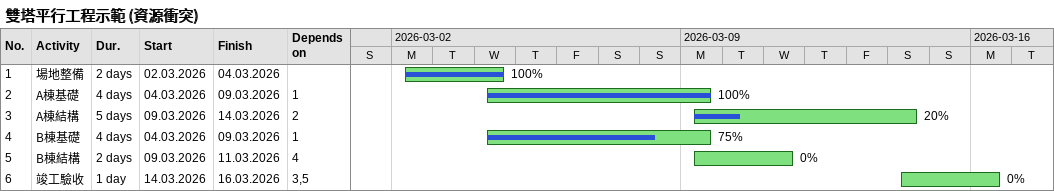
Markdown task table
雙塔平行工程示範 (資源衝突)

| ID | Task | Duration | Start | Finish | Predecessors | % complete |
|---|---|---|---|---|---|---|
| 1 | 場地整備 | 2d | 2026-03-02 | 2026-03-04 |  | 100 |
| 2 | A棟基礎 | 4d | 2026-03-04 | 2026-03-09 | 1 | 100 |
| 3 | A棟結構 | 5d | 2026-03-09 | 2026-03-14 | 2 | 20 |
| 4 | B棟基礎 | 4d | 2026-03-04 | 2026-03-09 | 1 | 75 |
| 5 | B棟結構 | 2d | 2026-03-09 | 2026-03-11 | 4 | 0 |
| 6 | 竣工驗收 | 1d | 2026-03-14 | 2026-03-16 | 3, 5 | 0 |
